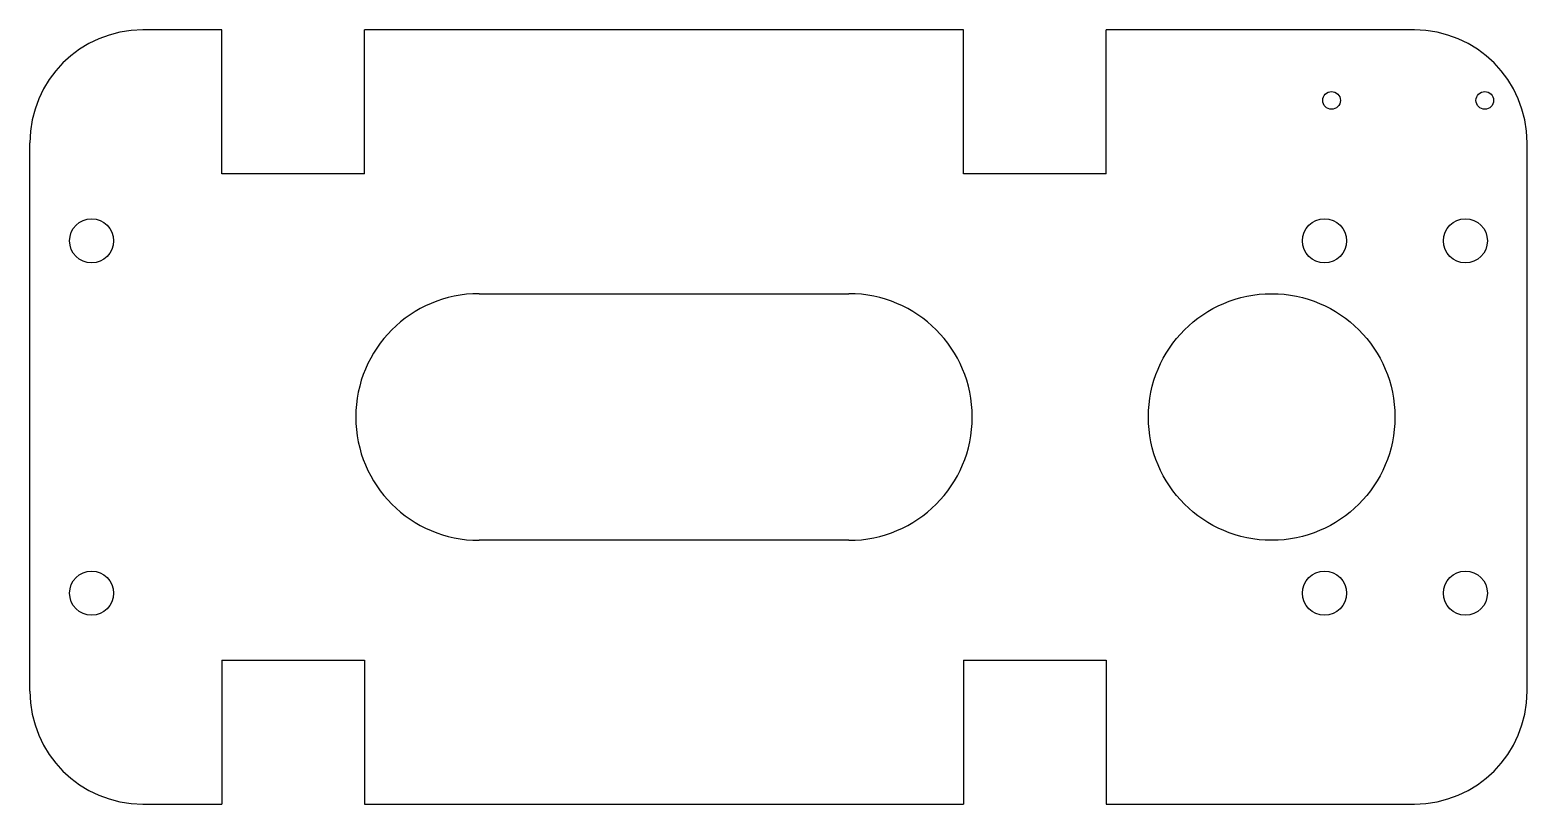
# Model space of a CAD drawing. Header units: millimetres. Extents: x 40 to 465, y -305 to -85.
import ezdxf

# ---------------------------------------------------------------- set-up
doc = ezdxf.new("R2010")
doc.units = ezdxf.units.MM

msp = doc.modelspace()

# ---------------------------------------------------------------- linework, layer by layer
for p, q in [((94.22, -85), (71.72, -85)), ((94.22, -125.86), (94.22, -85)), ((134.72, -125.86), (134.72, -85)), ((304.72, -85), (134.72, -85)), ((304.72, -125.86), (304.72, -85)), ((345.22, -125.86), (345.22, -85)), ((432.72, -85), (345.22, -85)), ((39.72, -272.72), (39.72, -117)), ((464.72, -272.72), (464.72, -117)), ((134.72, -125.86), (94.22, -125.86)), ((345.22, -125.86), (304.72, -125.86)), ((167.22, -159.86), (272.22, -159.86)), ((272.22, -229.86), (167.22, -229.86)), ((94.22, -263.86), (94.22, -304.72)), ((94.22, -263.86), (134.72, -263.86)), ((134.72, -263.86), (134.72, -304.72)), ((304.72, -263.86), (304.72, -304.72)), ((304.72, -263.86), (345.22, -263.86)), ((345.22, -263.86), (345.22, -304.72)), ((71.72, -304.72), (94.22, -304.72)), ((134.72, -304.72), (304.72, -304.72)), ((345.22, -304.72), (432.72, -304.72))]:
    msp.add_line(p, q)
for centre, radius in [((409.22, -105), 2.5), ((452.72, -105), 2.5), ((57.22, -144.86), 6.25), ((407.22, -144.86), 6.25), ((447.22, -144.86), 6.25), ((392.22, -194.86), 35), ((57.22, -244.86), 6.25), ((407.22, -244.86), 6.25), ((447.22, -244.86), 6.25)]:
    msp.add_circle(centre, radius)
for centre, radius, start, end in [((71.72, -117), 32, 90, 180), ((432.72, -117), 32, 0, 90), ((167.22, -194.86), 35, 90, 270), ((272.22, -194.86), 35, 270, 90), ((71.72, -272.72), 32, 180, 270), ((432.72, -272.72), 32, 270, 360)]:
    msp.add_arc(centre, radius, start, end)

doc.saveas('drawing.dxf')
